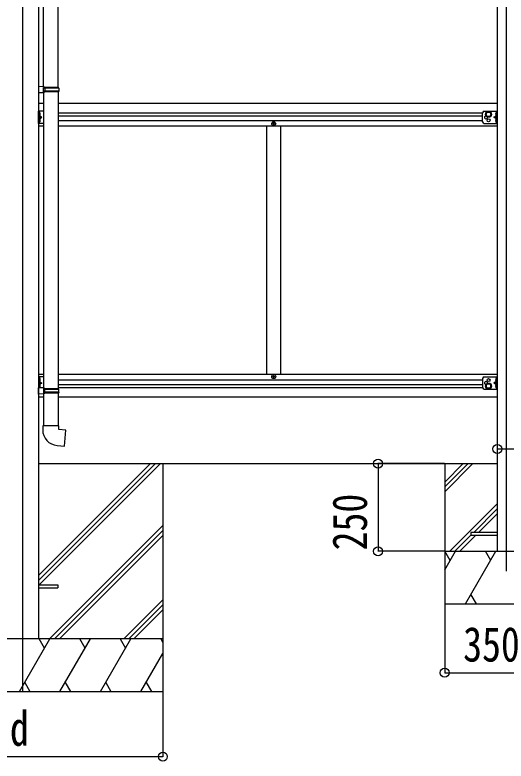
# Model space of a CAD drawing. Units: millimetres, scale not verified. Extents: x -12615 to 12615, y -8910 to 8910.
# Drawn here: x -572 to 828, y -6014 to -3885 of the extents above; entities that cross this region are included whole.
import ezdxf
from ezdxf.enums import TextEntityAlignment as Align

# ---------------------------------------------------------------- set-up
doc = ezdxf.new("R2010")
doc.units = ezdxf.units.MM
doc.header["$LTSCALE"] = 40
for name, color, linetype in [('0-3_YKK_12', 2, 'Continuous'), ('0-4_YKK_13', 4, 'Continuous'), ('0-5_YKK_A1', 4, 'Continuous'), ('0-6_YKK_D', 6, 'Continuous')]:
    doc.layers.add(name, color=color, linetype=linetype)
doc.styles.add('ＭＳ ゴシック', font='')
doc.styles.get('ＭＳ ゴシック').set_extended_font_data('MS Gothic')

msp = doc.modelspace()

# ---------------------------------------------------------------- linework, layer by layer
at = {"layer": '0-3_YKK_12'}
msp.add_line((828.49, -3045.33), (828.49, -5472.18), dxfattribs=at)
msp.add_lwpolyline([(-550.01, -2640.91), (-550.01, -5565.32), (-550.01, -5815.32)], dxfattribs=at)
at = {"layer": '0-4_YKK_13'}
for p, q in [((-490.81, -4089.94), (-490.81, -3247.8)), ((-448.81, -4092.5), (-448.81, -3245.25)), ((-488.81, -4090), (-504.81, -4089.53)), ((-504.81, -4089.53), (-504.81, -4107.47)), ((-488.81, -4107), (-504.81, -4107.47)), ((-488.81, -4092), (-490.81, -4092)), ((-447.81, -4092.5), (-490.81, -4092.5)), ((-446.81, -4094.5), (-490.81, -4094.5)), ((-446.81, -4102.5), (-490.81, -4102.5)), ((-447.81, -4104.5), (-490.81, -4104.5)), ((-490.81, -4107.06), (-490.81, -4949.19)), ((-488.81, -4092), (-488.81, -4090)), ((-488.81, -4107), (-488.81, -4105)), ((-486.33, -4094.5), (-485.9, -4092.5)), ((-448.81, -4104.5), (-448.81, -4951.75)), ((-446.81, -4094.5), (-447.81, -4092.5)), ((-446.81, -4102.5), (-447.81, -4104.5)), ((-446.81, -4094.5), (-446.81, -4102.5)), ((-504.81, -4194.82), (-504.81, -4159.82)), ((-490.81, -4159.82), (-504.81, -4159.82)), ((-502.28, -4167.17), (-502.89, -4168.32)), ((-502.28, -4169.46), (-502.89, -4168.32)), ((-502.31, -4194.82), (-502.31, -4159.82)), ((-502.31, -4163.62), (-502.02, -4163.62)), ((-502.31, -4163.62), (-502.31, -4173.02)), ((-500.2, -4166.17), (-502.21, -4167.17)), ((-500.2, -4170.47), (-502.21, -4169.46)), ((-502.02, -4163.62), (-502.02, -4173.02)), ((761.49, -4189.82), (761.49, -4164.82)), ((766.49, -4159.82), (803.49, -4159.82)), ((798.89, -4166.17), (800.9, -4167.17)), ((798.89, -4170.47), (800.9, -4169.46)), ((800.99, -4163.62), (800.71, -4163.62)), ((800.71, -4163.62), (800.71, -4173.02)), ((800.97, -4167.17), (801.58, -4168.32)), ((800.97, -4169.46), (801.58, -4168.32)), ((800.99, -4194.82), (800.99, -4159.82)), ((800.99, -4163.62), (800.99, -4173.02)), ((803.49, -4194.82), (803.49, -4159.82)), ((-502.28, -4185.17), (-502.89, -4186.32)), ((-502.28, -4187.46), (-502.89, -4186.32)), ((-502.02, -4173.02), (-502.31, -4173.02)), ((-502.31, -4177.32), (-495.31, -4177.32)), ((-502.02, -4181.62), (-502.31, -4181.62)), ((-502.31, -4191.02), (-502.31, -4181.62)), ((-502.31, -4191.02), (-502.02, -4191.02)), ((-500.2, -4184.17), (-502.21, -4185.17)), ((-500.2, -4188.47), (-502.21, -4187.46)), ((-502.02, -4191.02), (-502.02, -4181.62)), ((800.99, -4177.32), (793.99, -4177.32)), ((798.89, -4184.17), (800.9, -4185.17)), ((798.89, -4188.47), (800.9, -4187.46)), ((800.71, -4173.02), (800.99, -4173.02)), ((800.71, -4181.62), (800.99, -4181.62)), ((800.71, -4191.02), (800.71, -4181.62)), ((800.99, -4191.02), (800.71, -4191.02)), ((800.97, -4185.17), (801.58, -4186.32)), ((800.97, -4187.46), (801.58, -4186.32)), ((800.99, -4191.02), (800.99, -4181.62)), ((-490.81, -4194.82), (-504.81, -4194.82)), ((164.49, -4196.32), (163.49, -4196.32)), ((766.49, -4194.82), (803.49, -4194.82)), ((164.49, -4916.32), (163.49, -4916.32)), ((-504.81, -4917.82), (-504.81, -4952.82)), ((-490.81, -4917.82), (-504.81, -4917.82)), ((-502.28, -4925.17), (-502.89, -4926.32)), ((-502.28, -4927.46), (-502.89, -4926.32)), ((-502.31, -4917.82), (-502.31, -4948.85)), ((-502.31, -4921.62), (-502.02, -4921.62)), ((-502.31, -4921.62), (-502.31, -4931.02)), ((-502.02, -4931.02), (-502.31, -4931.02)), ((-502.31, -4935.32), (-495.31, -4935.32)), ((-500.2, -4924.17), (-502.21, -4925.17)), ((-500.2, -4928.47), (-502.21, -4927.46)), ((-502.02, -4921.62), (-502.02, -4931.02)), ((761.49, -4922.82), (761.49, -4947.82)), ((766.49, -4917.82), (803.49, -4917.82)), ((800.99, -4935.32), (793.99, -4935.32)), ((798.89, -4924.17), (800.9, -4925.17)), ((798.89, -4928.47), (800.9, -4927.46)), ((800.99, -4921.62), (800.71, -4921.62)), ((800.71, -4921.62), (800.71, -4931.02)), ((800.71, -4931.02), (800.99, -4931.02)), ((800.97, -4925.17), (801.58, -4926.32)), ((800.97, -4927.46), (801.58, -4926.32)), ((800.99, -4917.82), (800.99, -4952.82)), ((800.99, -4921.62), (800.99, -4931.02)), ((803.49, -4917.82), (803.49, -4952.82)), ((-488.81, -4949.25), (-504.81, -4948.78)), ((-504.81, -4966.72), (-504.81, -4948.78)), ((-502.28, -4943.17), (-502.89, -4944.32)), ((-502.28, -4945.46), (-502.89, -4944.32)), ((-502.02, -4939.62), (-502.31, -4939.62)), ((-502.31, -4949.02), (-502.31, -4939.62)), ((-502.31, -4949.02), (-502.02, -4949.02)), ((-500.2, -4942.17), (-502.21, -4943.17)), ((-500.2, -4946.47), (-502.21, -4945.46)), ((-502.02, -4949.02), (-502.02, -4939.62)), ((-447.81, -4951.75), (-490.81, -4951.75)), ((-446.81, -4953.75), (-490.81, -4953.75)), ((-488.81, -4949.25), (-488.81, -4951.25)), ((-446.81, -4953.75), (-447.81, -4951.75)), ((-446.81, -4961.75), (-446.81, -4953.75)), ((766.49, -4952.82), (803.49, -4952.82)), ((798.89, -4942.17), (800.9, -4943.17)), ((798.89, -4946.47), (800.9, -4945.46)), ((800.71, -4939.62), (800.99, -4939.62)), ((800.71, -4949.02), (800.71, -4939.62)), ((800.99, -4949.02), (800.71, -4949.02)), ((800.97, -4943.17), (801.58, -4944.32)), ((800.97, -4945.46), (801.58, -4944.32)), ((800.99, -4949.02), (800.99, -4939.62)), ((-488.81, -4966.25), (-504.81, -4966.72)), ((-446.81, -4961.75), (-490.81, -4961.75)), ((-447.81, -4963.75), (-490.81, -4963.75)), ((-488.81, -4964.25), (-490.81, -4964.25)), ((-490.81, -4966.31), (-490.81, -5057.75)), ((-488.81, -4964.25), (-488.81, -4966.25)), ((-486.33, -4961.75), (-485.9, -4963.75)), ((-448.81, -4963.75), (-448.81, -5057.75)), ((-446.81, -4961.75), (-447.81, -4963.75)), ((-446.81, -5057.75), (-492.81, -5057.75)), ((-492.81, -5057.75), (-492.81, -5068.67)), ((-446.81, -5067.75), (-446.81, -5057.75)), ((803.49, -5361.32), (728.49, -5361.32)), ((-504.81, -5510.82), (-450.01, -5510.82)), ((-450.01, -5510.82), (-450.01, -5519.82)), ((-504.81, -5519.82), (-450.01, -5519.82))]:
    msp.add_line(p, q, dxfattribs=at)
for points in [[(-488.81, -4105), (-490.81, -4105), (-490.81, -4092)], [(-486.33, -4094.5), (-486.33, -4102.5), (-485.9, -4104.5)], [(-501.71, -4181.89), (-495.31, -4177.32), (-501.71, -4172.75)], [(165.49, -4194.32), (165.49, -4193.32), (166.49, -4193.32), (166.49, -4194.32)], [(800.4, -4181.89), (793.99, -4177.32), (800.4, -4172.75)], [(163.49, -4196.32), (163.49, -4195.32), (164.49, -4195.32)], [(166.49, -4197.32), (166.49, -4198.32), (165.49, -4198.32), (165.49, -4197.32)], [(167.49, -4195.32), (168.49, -4195.32), (168.49, -4196.32), (167.49, -4196.32)], [(163.49, -4916.32), (163.49, -4917.32), (164.49, -4917.32)], [(166.49, -4915.32), (166.49, -4914.32), (165.49, -4914.32), (165.49, -4915.32)], [(167.49, -4917.32), (168.49, -4917.32), (168.49, -4916.32), (167.49, -4916.32)], [(-501.71, -4930.75), (-495.31, -4935.32), (-501.71, -4939.89)], [(165.49, -4918.32), (165.49, -4919.32), (166.49, -4919.32), (166.49, -4918.32)], [(800.4, -4930.75), (793.99, -4935.32), (800.4, -4939.89)], [(-488.81, -4951.25), (-490.81, -4951.25), (-490.81, -4964.25)], [(-486.33, -4961.75), (-486.33, -4953.75), (-485.9, -4951.75)], [(-451.73, -5113.5), (-430.89, -5115.32), (-426.88, -5069.49), (-446.81, -5067.75)], [(728.49, -5361.32), (728.49, -5369.32), (803.49, -5369.32)]]:
    msp.add_lwpolyline(points, dxfattribs=at)
for points in [[(778.49, -4161.31), (784.99, -4165.07), (784.99, -4172.57), (778.49, -4176.32), (771.99, -4172.57), (771.99, -4165.07)], [(778.49, -4951.32), (784.99, -4947.57), (784.99, -4940.07), (778.49, -4936.31), (771.99, -4940.07), (771.99, -4947.57)]]:
    msp.add_lwpolyline(points, close=True, dxfattribs=at)
for centre, radius in [((778.49, -4168.82), 8.5), ((778.49, -4168.82), 7.5), ((778.49, -4168.82), 6.5), ((165.99, -4195.82), 5.9), ((778.49, -4185.82), 4.25), ((165.99, -4916.82), 5.9), ((778.49, -4943.82), 8.5), ((778.49, -4943.82), 7.5), ((778.49, -4943.82), 6.5), ((778.49, -4926.82), 4.25)]:
    msp.add_circle(centre, radius, dxfattribs=at)
for centre, radius, start, end in [((-505.91, -4168.32), 6.1, 309.60193, 50.39807), ((766.49, -4164.82), 5, 90, 180), ((804.59, -4168.32), 6.1, 129.60193, 230.39807), ((-505.91, -4186.32), 6.1, 309.60193, 50.39807), ((766.49, -4189.82), 5, 180, 270), ((771.49, -4177.32), 4.25, 94.76077, 6.29431), ((804.59, -4186.32), 6.1, 129.60193, 230.39807), ((164.49, -4194.32), 1, 270, 0), ((164.49, -4197.32), 1, 0, 90), ((167.49, -4194.32), 1, 180, 270), ((167.49, -4197.32), 1, 90, 180), ((164.49, -4915.32), 1, 270, 0), ((167.49, -4915.32), 1, 180, 270), ((-505.91, -4926.32), 6.1, 309.60193, 50.39807), ((164.49, -4918.32), 1, 0, 90), ((167.49, -4918.32), 1, 90, 180), ((766.49, -4922.82), 5, 90, 180), ((771.49, -4935.32), 4.25, 353.70569, 265.23923), ((804.59, -4926.32), 6.1, 129.60193, 230.39807), ((-505.91, -4944.32), 6.1, 309.60193, 50.39807), ((766.49, -4947.82), 5, 180, 270), ((804.59, -4944.32), 6.1, 129.60193, 230.39807), ((-447.81, -5068.67), 45, 180, 265)]:
    msp.add_arc(centre, radius, start, end, dxfattribs=at)
at = {"layer": '0-5_YKK_A1'}
for p, q in [((-504.81, -3036.32), (-504.81, -5665.32)), ((803.49, -3052.32), (803.49, -5415.32)), ((-490.81, -4138.32), (-504.81, -4138.32)), ((803.49, -4138.32), (-448.81, -4138.32)), ((-448.81, -4164.32), (761.52, -4164.32)), ((-448.81, -4173.32), (761.49, -4173.32)), ((-448.81, -4186.82), (761.49, -4186.82)), ((-490.81, -4202.32), (-504.81, -4202.32)), ((803.49, -4202.32), (-448.81, -4202.32)), ((145.99, -4910.32), (145.99, -4202.32)), ((185.99, -4910.32), (185.99, -4202.32)), ((-504.81, -4910.32), (-490.81, -4910.32)), ((-448.81, -4910.32), (803.49, -4910.32)), ((-448.81, -4925.82), (761.49, -4925.82)), ((-448.81, -4939.32), (761.49, -4939.32)), ((-448.81, -4948.32), (761.52, -4948.32)), ((-504.81, -4974.32), (-490.81, -4974.32)), ((-448.81, -4974.32), (803.49, -4974.32)), ((-504.81, -5165.32), (803.49, -5165.32)), ((-504.81, -5512.88), (-157.24, -5165.32)), ((-504.81, -5484.59), (-185.53, -5165.32)), ((-504.81, -5498.74), (-171.39, -5165.32)), ((-150.21, -5165.32), (-150.21, -5815.32)), ((653.49, -5165.32), (653.49, -5565.32)), ((653.49, -5217.67), (705.84, -5165.32)), ((653.49, -5231.81), (719.98, -5165.32)), ((653.49, -5245.95), (734.13, -5165.32)), ((667.97, -5415.32), (803.49, -5279.8)), ((736.11, -5361.32), (803.49, -5293.94)), ((750.26, -5361.32), (803.49, -5308.08)), ((-473.4, -5665.32), (-150.21, -5342.13)), ((-459.26, -5665.32), (-150.21, -5356.27)), ((-445.11, -5665.32), (-150.21, -5370.41)), ((682.11, -5415.32), (728.49, -5368.94)), ((696.26, -5415.32), (742.26, -5369.32)), ((653.49, -5415.32), (1003.49, -5415.32)), ((653.49, -5468.43), (684.16, -5415.32)), ((669.16, -5441.3), (654.16, -5415.32)), ((713.03, -5565.32), (799.63, -5415.32)), ((784.63, -5441.3), (769.63, -5415.32)), ((-261.27, -5665.32), (-150.21, -5554.26)), ((728.03, -5539.34), (743.02, -5565.32)), ((-247.12, -5665.32), (-150.21, -5568.4)), ((653.49, -5565.32), (1003.49, -5565.32)), ((-232.98, -5665.32), (-150.21, -5582.54)), ((-150.21, -5665.32), (-950.21, -5665.32)), ((-559.05, -5815.32), (-472.45, -5665.32)), ((-487.45, -5691.3), (-502.45, -5665.32)), ((-443.58, -5815.32), (-356.98, -5665.32)), ((-371.98, -5691.3), (-386.98, -5665.32)), ((-328.11, -5815.32), (-241.51, -5665.32)), ((-271.51, -5665.32), (-256.51, -5691.3)), ((-156.04, -5665.32), (-150.21, -5675.42)), ((-212.64, -5815.32), (-150.21, -5707.18)), ((-544.05, -5789.34), (-529.05, -5815.32)), ((-428.58, -5789.34), (-413.58, -5815.32)), ((-313.11, -5789.34), (-298.11, -5815.32)), ((-197.64, -5789.34), (-182.64, -5815.32)), ((-950.21, -5815.32), (-150.21, -5815.32))]:
    msp.add_line(p, q, dxfattribs=at)
at = {"layer": '0-6_YKK_D'}
for p, q in [((803.49, -5084.15), (803.49, -5124.39)), ((652.49, -5165.32), (462.52, -5165.32)), ((463.52, -5165.32), (463.52, -5415.32)), ((652.49, -5415.32), (462.52, -5415.32)), ((653.49, -5566.32), (653.49, -5762.59)), ((653.49, -5761.59), (1003.49, -5761.59)), ((-150.21, -5801.1), (-150.21, -6002.03)), ((-950.21, -6001.03), (-150.21, -6001.03))]:
    msp.add_line(p, q, dxfattribs=at)
msp.add_lwpolyline([(803.49, -5123.39), (853.49, -5123.39), (1066.89, -5123.39)], dxfattribs=at)
for centre in [(803.49, -5123.39), (463.52, -5165.32), (463.52, -5415.32), (653.49, -5761.59), (-150.21, -6001.03)]:
    msp.add_circle(centre, 12.75, dxfattribs=at)

# ---------------------------------------------------------------- texts
at = {"layer": '0-6_YKK_D', "style": 'ＭＳ ゴシック', "width": 0.8}
msp.add_text('250', height=98.97, rotation=90, dxfattribs=at).set_placement((461.52, -5412.72), align=Align.BOTTOM_LEFT)
for s, p in [('350', (706.09, -5759.59)), ('d', (-586.21, -5999.73))]:
    msp.add_text(s, height=98.97, dxfattribs=at).set_placement(p, align=Align.BOTTOM_LEFT)

doc.saveas('drawing.dxf')
